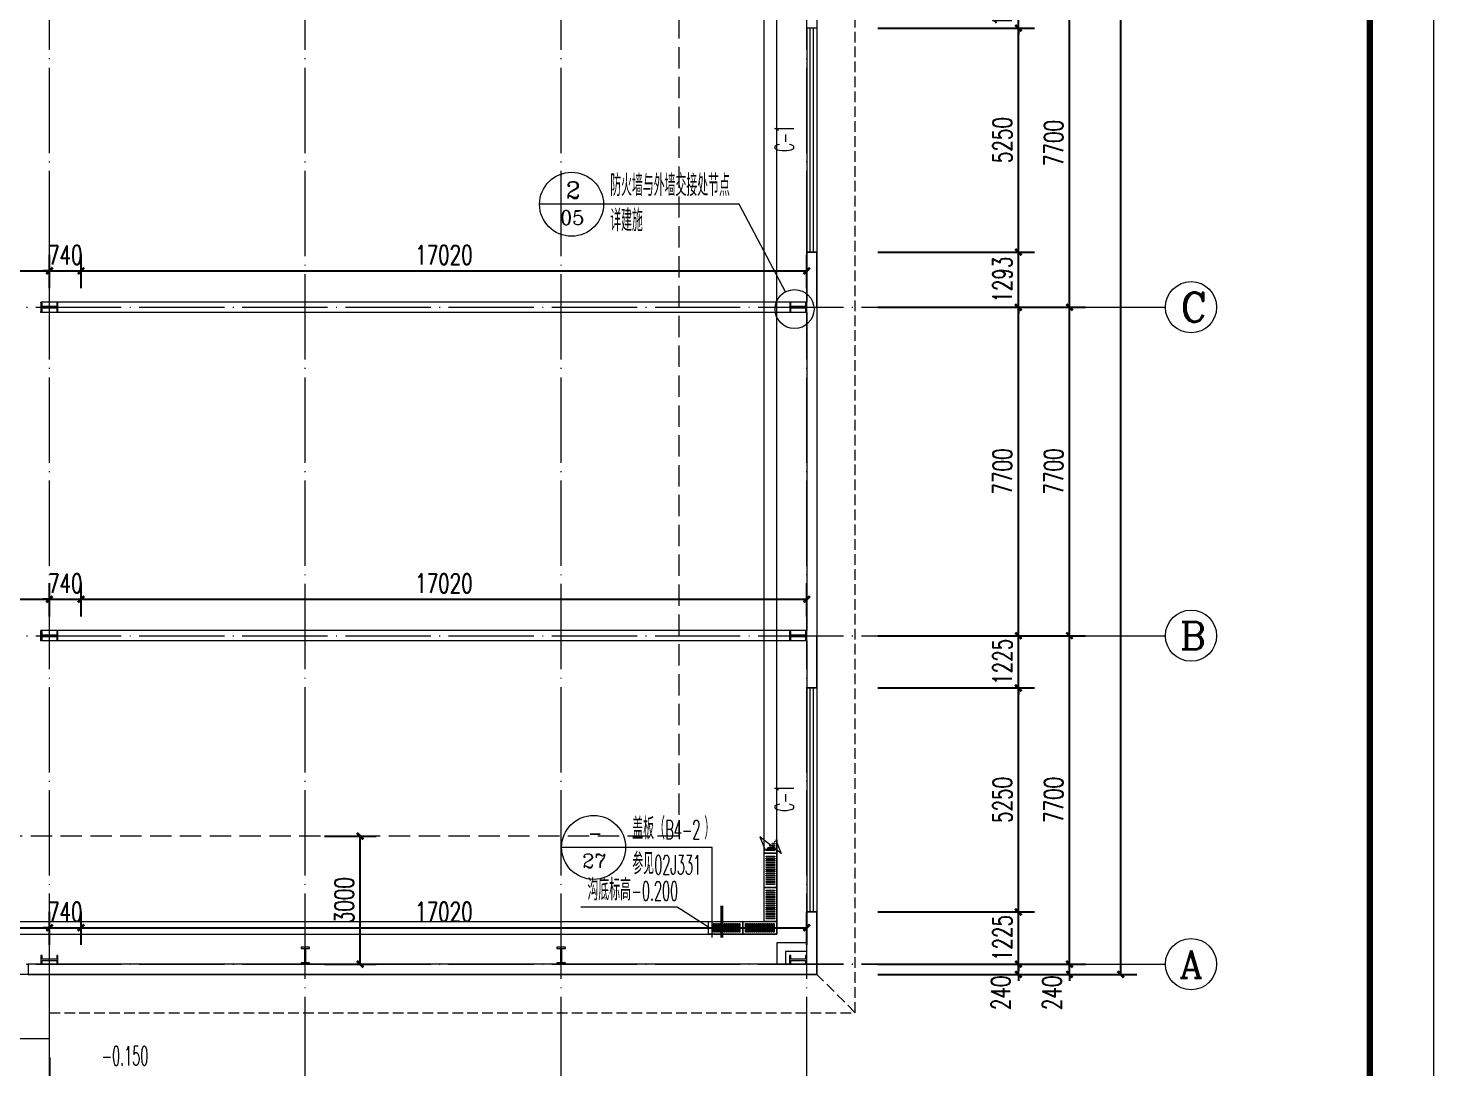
# Model space of a CAD drawing. Header units: inches. Extents: x -3733042 to -3450527, y 579159 to 997713.
# Drawn here: x -3531947 to -3498977, y 787208 to 811583 of the extents above; entities that cross this region are included whole.
import ezdxf

# ---------------------------------------------------------------- set-up
doc = ezdxf.new("R2010")
doc.units = ezdxf.units.IN
doc.header["$LTSCALE"] = 1000
doc.header["$MEASUREMENT"] = 0
doc.linetypes.add('DASH', pattern=[0.35, 0.25, -0.1])
doc.linetypes.add('DOTE', pattern=[2.42, 2, -0.2, 0.02, -0.2])
doc.layers.get('0').update_dxf_attribs({"lineweight": 18})
for name, color, linetype, lineweight in [('AXIS', 30, 'Continuous', 18), ('AXIS_TEXT', 7, 'Continuous', 18), ('COLUMN', 34, 'Continuous', 18), ('DIM_IDEN', 3, 'Continuous', 18), ('DIM_LEAD', 3, 'Continuous', 18), ('DOTE', 14, 'DOTE', 18), ('GROUND', 5, 'DASH', 18), ('PUB_DIM', 3, 'Continuous', 18), ('PUB_TEXT', 7, 'Continuous', 18), ('PUB_TITLE', 153, 'Continuous', 18), ('SURFACE', 255, 'Continuous', 18), ('WALL', 6, 'Continuous', 18), ('WINDOW', 4, 'Continuous', 18), ('WINDOW_TEXT', 7, 'Continuous', 18), ('地漏雨水管', 41, 'Continuous', 18), ('填充', 8, 'Continuous', 18)]:
    doc.layers.add(name, color=color, linetype=linetype, lineweight=lineweight)
doc.styles.add('_TCH_AXIS', font='complex.shx', dxfattribs={"bigfont": 'gbcbig.shx'})
doc.styles.add('_TCH_DIM', font='simplex.shx', dxfattribs={"width": 0.7, "bigfont": 'gbcbig.shx'})
doc.styles.add('_TCH_DIM_T3', font='simplex.shx', dxfattribs={"width": 0.705882, "bigfont": 'gbcbig.shx'})
doc.styles.add('_TCH_LABEL', font='complex.shx', dxfattribs={"bigfont": 'gbcbig.shx'})
doc.styles.add('_TCH_WINDOW', font='simplex.shx', dxfattribs={"width": 0.7, "bigfont": 'gbcbig.shx'})
doc.styles.add('COMPLEX', font='complex.shx')
doc.dimstyles.new('_TCH_ARCH&&150', dxfattribs={"dimtxt": 446.25, "dimasz": 150, "dimexe": 375, "dimexo": 450, "dimgap": 150, "dimtad": 1, "dimdec": 0, "dimzin": 0, "dimdsep": 46, "dimtxsty": '_TCH_DIM_T3', "dimblk": 'ARCHTICK', "dimcen": 0.09, "dimdle": 300, "dimclrt": 7, "dimazin": 2, "dimtfac": 1, "dimtdec": 0, "dimtix": 1, "dimtmove": 2, "dimatfit": 3, "dimfxl": 1, "dimtolj": 1, "dimarcsym": 0})

# ---------------------------------------------------------------- blocks, each defined once
blk = doc.blocks.new('_ArchTick_2')
at = {"color": 0, "linetype": 'ByBlock'}
blk.add_lwpolyline([(-0.5, -0.5, 0.4, 0.4, 0), (0.5, 0.5, 0.4, 0.4, 0)], format="xyseb", dxfattribs=at)
blk = doc.blocks.new('*X145')
at = {"layer": 'PUB_DIM', "color": 0, "lineweight": -2}
for p, q in [((-3537447, 787449), (-3537447, 785851)), ((-3531447, 787449), (-3531447, 785851)), ((-3537447, 786226), (-3531447, 786226))]:
    blk.add_line(p, q, dxfattribs=at)
at = {"layer": 'PUB_DIM', "color": 0, "lineweight": -2, "xscale": 150, "yscale": 150, "zscale": 150, "rotation": 180}
blk.add_blockref('_ArchTick_2', (-3537447, 786226), dxfattribs=at)
at = {"layer": 'PUB_DIM', "color": 0, "lineweight": -2, "xscale": 150, "yscale": 150, "zscale": 150}
blk.add_blockref('_ArchTick_2', (-3531447, 786226), dxfattribs=at)
at = {"layer": 'PUB_DIM', "color": 7, "insert": (-3534447, 786599), "char_height": 446.2, "width": 1665, "attachment_point": 5, "style": '_TCH_DIM_T3'}
blk.add_mtext('6000', dxfattribs=at)
blk = doc.blocks.new('_ARCHTICK')
at = {"color": 0, "linetype": 'ByBlock', "const_width": 0.4}
blk.add_lwpolyline([(-0.5, -0.5), (0.5, 0.5)], dxfattribs=at)
blk = doc.blocks.new('*X146')
at = {"layer": 'PUB_DIM', "color": 0, "lineweight": -2}
for p, q in [((-3531447, 787449), (-3531447, 785851)), ((-3531446, 787449), (-3531446, 785851)), ((-3531447, 786226), (-3531597, 786226)), ((-3531447, 786226), (-3531446, 786226)), ((-3531446, 786226), (-3531296, 786226))]:
    blk.add_line(p, q, dxfattribs=at)
at = {"layer": 'PUB_DIM', "color": 0, "lineweight": -2, "xscale": 150, "yscale": 150, "zscale": 150}
blk.add_blockref('_ArchTick_2', (-3531447, 786226), dxfattribs=at)
at = {"layer": 'PUB_DIM', "color": 0, "lineweight": -2, "xscale": 150, "yscale": 150, "zscale": 150, "rotation": 180}
blk.add_blockref('_ArchTick_2', (-3531446, 786226), dxfattribs=at)
at = {"layer": 'PUB_DIM', "color": 7, "insert": (-3531447, 786599), "char_height": 446, "width": 180, "attachment_point": 5, "style": '_TCH_DIM_T3'}
blk.add_mtext('1', dxfattribs=at)
blk = doc.blocks.new('*X157')
at = {"layer": 'PUB_DIM', "color": 0, "lineweight": -2}
for p, q in [((-3524996, 792639), (-3523784, 792639)), ((-3524159, 789639), (-3524159, 792639)), ((-3524996, 789639), (-3523784, 789639))]:
    blk.add_line(p, q, dxfattribs=at)
at = {"layer": 'PUB_DIM', "color": 0, "lineweight": -2, "xscale": 150, "yscale": 150, "zscale": 150}
for p, rotation in [((-3524159, 792639), 90), ((-3524159, 789639), 270)]:
    blk.add_blockref('_ArchTick_2', p, dxfattribs=dict(at, rotation=rotation))
at = {"layer": 'PUB_DIM', "color": 7, "insert": (-3524532, 791139), "char_height": 446.2, "width": 1620, "attachment_point": 5, "rotation": 90, "style": '_TCH_DIM_T3'}
blk.add_mtext('3000', dxfattribs=at)
blk = doc.blocks.new('*X224')
at = {"layer": 'PUB_DIM', "color": 0, "lineweight": -2}
for p, q in [((-3537446, 790089), (-3537446, 790868)), ((-3531446, 790089), (-3531446, 790868)), ((-3537446, 790493), (-3531446, 790493))]:
    blk.add_line(p, q, dxfattribs=at)
at = {"layer": 'PUB_DIM', "color": 0, "lineweight": -2, "xscale": 150, "yscale": 150, "zscale": 150, "rotation": 180}
blk.add_blockref('_ArchTick_2', (-3537446, 790493), dxfattribs=at)
at = {"layer": 'PUB_DIM', "color": 0, "lineweight": -2, "xscale": 150, "yscale": 150, "zscale": 150}
blk.add_blockref('_ArchTick_2', (-3531446, 790493), dxfattribs=at)
at = {"layer": 'PUB_DIM', "color": 7, "insert": (-3534486, 790906), "char_height": 446.2, "width": 1665, "attachment_point": 5, "style": '_TCH_DIM_T3'}
blk.add_mtext('6000', dxfattribs=at)
blk = doc.blocks.new('*X225')
at = {"layer": 'PUB_DIM', "color": 0, "lineweight": -2}
for p, q in [((-3531446, 790089), (-3531446, 790868)), ((-3530706, 790089), (-3530706, 790868)), ((-3531446, 790493), (-3531596, 790493)), ((-3531446, 790493), (-3530706, 790493)), ((-3530706, 790493), (-3530556, 790493))]:
    blk.add_line(p, q, dxfattribs=at)
at = {"layer": 'PUB_DIM', "color": 0, "lineweight": -2, "xscale": 150, "yscale": 150, "zscale": 150}
blk.add_blockref('_ArchTick_2', (-3531446, 790493), dxfattribs=at)
at = {"layer": 'PUB_DIM', "color": 0, "lineweight": -2, "xscale": 150, "yscale": 150, "zscale": 150, "rotation": 180}
blk.add_blockref('_ArchTick_2', (-3530706, 790493), dxfattribs=at)
at = {"layer": 'PUB_DIM', "color": 7, "insert": (-3531076, 790867), "char_height": 446.2, "width": 1215, "attachment_point": 5, "style": '_TCH_DIM_T3'}
blk.add_mtext('740', dxfattribs=at)
blk = doc.blocks.new('*X226')
at = {"layer": 'PUB_DIM', "color": 0, "lineweight": -2}
for p, q in [((-3530706, 790089), (-3530706, 790868)), ((-3513686, 790089), (-3513686, 790868)), ((-3530706, 790493), (-3513686, 790493))]:
    blk.add_line(p, q, dxfattribs=at)
at = {"layer": 'PUB_DIM', "color": 0, "lineweight": -2, "xscale": 150, "yscale": 150, "zscale": 150, "rotation": 180}
blk.add_blockref('_ArchTick_2', (-3530706, 790493), dxfattribs=at)
at = {"layer": 'PUB_DIM', "color": 0, "lineweight": -2, "xscale": 150, "yscale": 150, "zscale": 150}
blk.add_blockref('_ArchTick_2', (-3513686, 790493), dxfattribs=at)
at = {"layer": 'PUB_DIM', "color": 7, "insert": (-3522196, 790867), "char_height": 446.2, "width": 1980, "attachment_point": 5, "style": '_TCH_DIM_T3'}
blk.add_mtext('17020', dxfattribs=at)
blk = doc.blocks.new('*X229')
at = {"layer": 'PUB_DIM', "color": 0, "lineweight": -2}
for p, q in [((-3537446, 797789), (-3537446, 798568)), ((-3531446, 797789), (-3531446, 798568)), ((-3537446, 798193), (-3531446, 798193))]:
    blk.add_line(p, q, dxfattribs=at)
at = {"layer": 'PUB_DIM', "color": 0, "lineweight": -2, "xscale": 150, "yscale": 150, "zscale": 150, "rotation": 180}
blk.add_blockref('_ArchTick_2', (-3537446, 798193), dxfattribs=at)
at = {"layer": 'PUB_DIM', "color": 0, "lineweight": -2, "xscale": 150, "yscale": 150, "zscale": 150}
blk.add_blockref('_ArchTick_2', (-3531446, 798193), dxfattribs=at)
at = {"layer": 'PUB_DIM', "color": 7, "insert": (-3534446, 798567), "char_height": 446.2, "width": 1665, "attachment_point": 5, "style": '_TCH_DIM_T3'}
blk.add_mtext('6000', dxfattribs=at)
blk = doc.blocks.new('*X230')
at = {"layer": 'PUB_DIM', "color": 0, "lineweight": -2}
for p, q in [((-3531446, 797789), (-3531446, 798568)), ((-3530706, 797789), (-3530706, 798568)), ((-3531446, 798193), (-3531596, 798193)), ((-3531446, 798193), (-3530706, 798193)), ((-3530706, 798193), (-3530556, 798193))]:
    blk.add_line(p, q, dxfattribs=at)
at = {"layer": 'PUB_DIM', "color": 0, "lineweight": -2, "xscale": 150, "yscale": 150, "zscale": 150}
blk.add_blockref('_ArchTick_2', (-3531446, 798193), dxfattribs=at)
at = {"layer": 'PUB_DIM', "color": 0, "lineweight": -2, "xscale": 150, "yscale": 150, "zscale": 150, "rotation": 180}
blk.add_blockref('_ArchTick_2', (-3530706, 798193), dxfattribs=at)
at = {"layer": 'PUB_DIM', "color": 7, "insert": (-3531076, 798567), "char_height": 446.2, "width": 1215, "attachment_point": 5, "style": '_TCH_DIM_T3'}
blk.add_mtext('740', dxfattribs=at)
blk = doc.blocks.new('*X231')
at = {"layer": 'PUB_DIM', "color": 0, "lineweight": -2}
for p, q in [((-3530706, 797789), (-3530706, 798568)), ((-3513686, 797789), (-3513686, 798568)), ((-3530706, 798193), (-3513686, 798193))]:
    blk.add_line(p, q, dxfattribs=at)
at = {"layer": 'PUB_DIM', "color": 0, "lineweight": -2, "xscale": 150, "yscale": 150, "zscale": 150, "rotation": 180}
blk.add_blockref('_ArchTick_2', (-3530706, 798193), dxfattribs=at)
at = {"layer": 'PUB_DIM', "color": 0, "lineweight": -2, "xscale": 150, "yscale": 150, "zscale": 150}
blk.add_blockref('_ArchTick_2', (-3513686, 798193), dxfattribs=at)
at = {"layer": 'PUB_DIM', "color": 7, "insert": (-3522196, 798567), "char_height": 446.2, "width": 1980, "attachment_point": 5, "style": '_TCH_DIM_T3'}
blk.add_mtext('17020', dxfattribs=at)
blk = doc.blocks.new('*X234')
at = {"layer": 'PUB_DIM', "color": 0, "lineweight": -2}
for p, q in [((-3537446, 805489), (-3537446, 806268)), ((-3531446, 805489), (-3531446, 806268)), ((-3537446, 805893), (-3531446, 805893))]:
    blk.add_line(p, q, dxfattribs=at)
at = {"layer": 'PUB_DIM', "color": 0, "lineweight": -2, "xscale": 150, "yscale": 150, "zscale": 150, "rotation": 180}
blk.add_blockref('_ArchTick_2', (-3537446, 805893), dxfattribs=at)
at = {"layer": 'PUB_DIM', "color": 0, "lineweight": -2, "xscale": 150, "yscale": 150, "zscale": 150}
blk.add_blockref('_ArchTick_2', (-3531446, 805893), dxfattribs=at)
at = {"layer": 'PUB_DIM', "color": 7, "insert": (-3534446, 806267), "char_height": 446.2, "width": 1665, "attachment_point": 5, "style": '_TCH_DIM_T3'}
blk.add_mtext('6000', dxfattribs=at)
blk = doc.blocks.new('*X235')
at = {"layer": 'PUB_DIM', "color": 0, "lineweight": -2}
for p, q in [((-3531446, 805489), (-3531446, 806268)), ((-3530706, 805489), (-3530706, 806268)), ((-3531446, 805893), (-3531596, 805893)), ((-3531446, 805893), (-3530706, 805893)), ((-3530706, 805893), (-3530556, 805893))]:
    blk.add_line(p, q, dxfattribs=at)
at = {"layer": 'PUB_DIM', "color": 0, "lineweight": -2, "xscale": 150, "yscale": 150, "zscale": 150}
blk.add_blockref('_ArchTick_2', (-3531446, 805893), dxfattribs=at)
at = {"layer": 'PUB_DIM', "color": 0, "lineweight": -2, "xscale": 150, "yscale": 150, "zscale": 150, "rotation": 180}
blk.add_blockref('_ArchTick_2', (-3530706, 805893), dxfattribs=at)
at = {"layer": 'PUB_DIM', "color": 7, "insert": (-3531076, 806267), "char_height": 446.2, "width": 1215, "attachment_point": 5, "style": '_TCH_DIM_T3'}
blk.add_mtext('740', dxfattribs=at)
blk = doc.blocks.new('*X236')
at = {"layer": 'PUB_DIM', "color": 0, "lineweight": -2}
for p, q in [((-3530706, 805489), (-3530706, 806268)), ((-3513686, 805489), (-3513686, 806268)), ((-3530706, 805893), (-3513686, 805893))]:
    blk.add_line(p, q, dxfattribs=at)
at = {"layer": 'PUB_DIM', "color": 0, "lineweight": -2, "xscale": 150, "yscale": 150, "zscale": 150, "rotation": 180}
blk.add_blockref('_ArchTick_2', (-3530706, 805893), dxfattribs=at)
at = {"layer": 'PUB_DIM', "color": 0, "lineweight": -2, "xscale": 150, "yscale": 150, "zscale": 150}
blk.add_blockref('_ArchTick_2', (-3513686, 805893), dxfattribs=at)
at = {"layer": 'PUB_DIM', "color": 7, "insert": (-3522196, 806267), "char_height": 446.2, "width": 1980, "attachment_point": 5, "style": '_TCH_DIM_T3'}
blk.add_mtext('17020', dxfattribs=at)
blk = doc.blocks.new('*X589')
at = {"layer": 'AXIS', "color": 0, "lineweight": -2}
for p, q in [((-3512022, 789639), (-3508347, 789639)), ((-3508722, 789639), (-3508722, 789789)), ((-3508722, 789399), (-3508722, 789639)), ((-3512022, 789399), (-3508347, 789399)), ((-3508722, 789399), (-3508722, 789249))]:
    blk.add_line(p, q, dxfattribs=at)
at = {"layer": 'AXIS', "color": 0, "lineweight": -2, "xscale": 150, "yscale": 150, "zscale": 150}
for p, rotation in [((-3508722, 789639), 270), ((-3508722, 789399), 90)]:
    blk.add_blockref('_ArchTick_2', p, dxfattribs=dict(at, rotation=rotation))
at = {"layer": 'AXIS', "color": 7, "insert": (-3509135, 788966), "char_height": 446.2, "width": 1215, "attachment_point": 5, "rotation": 90, "style": '_TCH_DIM_T3'}
blk.add_mtext('240', dxfattribs=at)
blk = doc.blocks.new('*X590')
at = {"layer": 'AXIS', "color": 0, "lineweight": -2}
for p, q in [((-3508722, 790864), (-3508722, 791014)), ((-3512022, 790864), (-3508347, 790864)), ((-3508722, 789639), (-3508722, 790864)), ((-3512022, 789639), (-3508347, 789639)), ((-3508722, 789639), (-3508722, 789489))]:
    blk.add_line(p, q, dxfattribs=at)
at = {"layer": 'AXIS', "color": 0, "lineweight": -2, "xscale": 150, "yscale": 150, "zscale": 150}
for p, rotation in [((-3508722, 790864), 270), ((-3508722, 789639), 90)]:
    blk.add_blockref('_ArchTick_2', p, dxfattribs=dict(at, rotation=rotation))
at = {"layer": 'AXIS', "color": 7, "insert": (-3509095, 790252), "char_height": 446.2, "width": 1485, "attachment_point": 5, "rotation": 90, "style": '_TCH_DIM_T3'}
blk.add_mtext('1225', dxfattribs=at)
blk = doc.blocks.new('*X591')
at = {"layer": 'AXIS', "color": 0, "lineweight": -2}
for p, q in [((-3512022, 796114), (-3508347, 796114)), ((-3508722, 790864), (-3508722, 796114)), ((-3512022, 790864), (-3508347, 790864))]:
    blk.add_line(p, q, dxfattribs=at)
at = {"layer": 'AXIS', "color": 0, "lineweight": -2, "xscale": 150, "yscale": 150, "zscale": 150}
for p, rotation in [((-3508722, 796114), 90), ((-3508722, 790864), 270)]:
    blk.add_blockref('_ArchTick_2', p, dxfattribs=dict(at, rotation=rotation))
at = {"layer": 'AXIS', "color": 7, "insert": (-3509095, 793489), "char_height": 446.2, "width": 1575, "attachment_point": 5, "rotation": 90, "style": '_TCH_DIM_T3'}
blk.add_mtext('5250', dxfattribs=at)
blk = doc.blocks.new('*X592')
at = {"layer": 'AXIS', "color": 0, "lineweight": -2}
for p, q in [((-3512022, 797339), (-3508347, 797339)), ((-3508722, 797339), (-3508722, 797489)), ((-3508722, 796114), (-3508722, 797339)), ((-3512022, 796114), (-3508347, 796114)), ((-3508722, 796114), (-3508722, 795964))]:
    blk.add_line(p, q, dxfattribs=at)
at = {"layer": 'AXIS', "color": 0, "lineweight": -2, "xscale": 150, "yscale": 150, "zscale": 150}
for p, rotation in [((-3508722, 797339), 270), ((-3508722, 796114), 90)]:
    blk.add_blockref('_ArchTick_2', p, dxfattribs=dict(at, rotation=rotation))
at = {"layer": 'AXIS', "color": 7, "insert": (-3509095, 796727), "char_height": 446.2, "width": 1485, "attachment_point": 5, "rotation": 90, "style": '_TCH_DIM_T3'}
blk.add_mtext('1225', dxfattribs=at)
blk = doc.blocks.new('*X593')
at = {"layer": 'AXIS', "color": 0, "lineweight": -2}
for p, q in [((-3512022, 805039), (-3508347, 805039)), ((-3508722, 797339), (-3508722, 805039)), ((-3512022, 797339), (-3508347, 797339))]:
    blk.add_line(p, q, dxfattribs=at)
at = {"layer": 'AXIS', "color": 0, "lineweight": -2, "xscale": 150, "yscale": 150, "zscale": 150}
for p, rotation in [((-3508722, 805039), 90), ((-3508722, 797339), 270)]:
    blk.add_blockref('_ArchTick_2', p, dxfattribs=dict(at, rotation=rotation))
at = {"layer": 'AXIS', "color": 7, "insert": (-3509095, 801189), "char_height": 446.2, "width": 1665, "attachment_point": 5, "rotation": 90, "style": '_TCH_DIM_T3'}
blk.add_mtext('7700', dxfattribs=at)
blk = doc.blocks.new('*X594')
at = {"layer": 'AXIS', "color": 0, "lineweight": -2}
for p, q in [((-3508722, 806333), (-3508722, 806483)), ((-3512022, 806333), (-3508347, 806333)), ((-3508722, 805039), (-3508722, 806333)), ((-3512022, 805039), (-3508347, 805039)), ((-3508722, 805039), (-3508722, 804889))]:
    blk.add_line(p, q, dxfattribs=at)
at = {"layer": 'AXIS', "color": 0, "lineweight": -2, "xscale": 150, "yscale": 150, "zscale": 150}
for p, rotation in [((-3508722, 806333), 270), ((-3508722, 805039), 90)]:
    blk.add_blockref('_ArchTick_2', p, dxfattribs=dict(at, rotation=rotation))
at = {"layer": 'AXIS', "color": 7, "insert": (-3509095, 805686), "char_height": 446.2, "width": 1485, "attachment_point": 5, "rotation": 90, "style": '_TCH_DIM_T3'}
blk.add_mtext('1293', dxfattribs=at)
blk = doc.blocks.new('*X595')
at = {"layer": 'AXIS', "color": 0, "lineweight": -2}
for p, q in [((-3512022, 811583), (-3508347, 811583)), ((-3508722, 806333), (-3508722, 811583)), ((-3512022, 806333), (-3508347, 806333))]:
    blk.add_line(p, q, dxfattribs=at)
at = {"layer": 'AXIS', "color": 0, "lineweight": -2, "xscale": 150, "yscale": 150, "zscale": 150}
for p, rotation in [((-3508722, 811583), 90), ((-3508722, 806333), 270)]:
    blk.add_blockref('_ArchTick_2', p, dxfattribs=dict(at, rotation=rotation))
at = {"layer": 'AXIS', "color": 7, "insert": (-3509095, 808958), "char_height": 446.2, "width": 1575, "attachment_point": 5, "rotation": 90, "style": '_TCH_DIM_T3'}
blk.add_mtext('5250', dxfattribs=at)
blk = doc.blocks.new('*X596')
at = {"layer": 'AXIS', "color": 0, "lineweight": -2}
for p, q in [((-3512022, 812739), (-3508347, 812739)), ((-3508722, 812739), (-3508722, 812889)), ((-3508722, 811583), (-3508722, 812739)), ((-3512022, 811583), (-3508347, 811583)), ((-3508722, 811583), (-3508722, 811433))]:
    blk.add_line(p, q, dxfattribs=at)
at = {"layer": 'AXIS', "color": 0, "lineweight": -2, "xscale": 150, "yscale": 150, "zscale": 150}
for p, rotation in [((-3508722, 812739), 270), ((-3508722, 811583), 90)]:
    blk.add_blockref('_ArchTick_2', p, dxfattribs=dict(at, rotation=rotation))
at = {"layer": 'AXIS', "color": 7, "insert": (-3509095, 812161), "char_height": 446.2, "width": 1350, "attachment_point": 5, "rotation": 90, "style": '_TCH_DIM_T3'}
blk.add_mtext('1157', dxfattribs=at)
blk = doc.blocks.new('*X859')
at = {"layer": 'AXIS', "color": 0, "lineweight": -2}
for p, q in [((-3510822, 789639), (-3507147, 789639)), ((-3507522, 789639), (-3507522, 789789)), ((-3507522, 789399), (-3507522, 789639)), ((-3510822, 789399), (-3507147, 789399)), ((-3507522, 789399), (-3507522, 789249))]:
    blk.add_line(p, q, dxfattribs=at)
at = {"layer": 'AXIS', "color": 0, "lineweight": -2, "xscale": 150, "yscale": 150, "zscale": 150}
for p, rotation in [((-3507522, 789639), 270), ((-3507522, 789399), 90)]:
    blk.add_blockref('_ArchTick_2', p, dxfattribs=dict(at, rotation=rotation))
at = {"layer": 'AXIS', "color": 7, "insert": (-3507935, 788966), "char_height": 446.2, "width": 1215, "attachment_point": 5, "rotation": 90, "style": '_TCH_DIM_T3'}
blk.add_mtext('240', dxfattribs=at)
blk = doc.blocks.new('*X860')
at = {"layer": 'AXIS', "color": 0, "lineweight": -2}
for p, q in [((-3510822, 797339), (-3507147, 797339)), ((-3507522, 789639), (-3507522, 797339)), ((-3510822, 789639), (-3507147, 789639))]:
    blk.add_line(p, q, dxfattribs=at)
at = {"layer": 'AXIS', "color": 0, "lineweight": -2, "xscale": 150, "yscale": 150, "zscale": 150}
for p, rotation in [((-3507522, 797339), 90), ((-3507522, 789639), 270)]:
    blk.add_blockref('_ArchTick_2', p, dxfattribs=dict(at, rotation=rotation))
at = {"layer": 'AXIS', "color": 7, "insert": (-3507895, 793489), "char_height": 446.2, "width": 1665, "attachment_point": 5, "rotation": 90, "style": '_TCH_DIM_T3'}
blk.add_mtext('7700', dxfattribs=at)
blk = doc.blocks.new('*X861')
at = {"layer": 'AXIS', "color": 0, "lineweight": -2}
for p, q in [((-3510822, 805039), (-3507147, 805039)), ((-3507522, 797339), (-3507522, 805039)), ((-3510822, 797339), (-3507147, 797339))]:
    blk.add_line(p, q, dxfattribs=at)
at = {"layer": 'AXIS', "color": 0, "lineweight": -2, "xscale": 150, "yscale": 150, "zscale": 150}
for p, rotation in [((-3507522, 805039), 90), ((-3507522, 797339), 270)]:
    blk.add_blockref('_ArchTick_2', p, dxfattribs=dict(at, rotation=rotation))
at = {"layer": 'AXIS', "color": 7, "insert": (-3507895, 801189), "char_height": 446.2, "width": 1665, "attachment_point": 5, "rotation": 90, "style": '_TCH_DIM_T3'}
blk.add_mtext('7700', dxfattribs=at)
blk = doc.blocks.new('*X862')
at = {"layer": 'AXIS', "color": 0, "lineweight": -2}
for p, q in [((-3510822, 812739), (-3507147, 812739)), ((-3507522, 805039), (-3507522, 812739)), ((-3510822, 805039), (-3507147, 805039))]:
    blk.add_line(p, q, dxfattribs=at)
at = {"layer": 'AXIS', "color": 0, "lineweight": -2, "xscale": 150, "yscale": 150, "zscale": 150}
for p, rotation in [((-3507522, 812739), 90), ((-3507522, 805039), 270)]:
    blk.add_blockref('_ArchTick_2', p, dxfattribs=dict(at, rotation=rotation))
at = {"layer": 'AXIS', "color": 7, "insert": (-3507895, 808889), "char_height": 446.2, "width": 1665, "attachment_point": 5, "rotation": 90, "style": '_TCH_DIM_T3'}
blk.add_mtext('7700', dxfattribs=at)
blk = doc.blocks.new('*X870')
at = {"layer": 'AXIS', "color": 0, "lineweight": -2}
for p, q in [((-3510822, 859179), (-3505947, 859179)), ((-3506322, 789399), (-3506322, 859179)), ((-3510822, 789399), (-3505947, 789399))]:
    blk.add_line(p, q, dxfattribs=at)
at = {"layer": 'AXIS', "color": 0, "lineweight": -2, "xscale": 150, "yscale": 150, "zscale": 150}
for p, rotation in [((-3506322, 859179), 90), ((-3506322, 789399), 270)]:
    blk.add_blockref('_ArchTick_2', p, dxfattribs=dict(at, rotation=rotation))
at = {"layer": 'AXIS', "color": 7, "insert": (-3506695, 824289), "char_height": 446.2, "width": 2115, "attachment_point": 5, "rotation": 90, "style": '_TCH_DIM_T3'}
blk.add_mtext('69780', dxfattribs=at)
blk = doc.blocks.new('_AXISO')
blk.add_circle((0, 0), 0.5)
at = {"layer": 'AXIS_TEXT', "style": 'COMPLEX', "width": 1.04167}
blk.add_attdef('A', (-0.25, -0.28), '', height=0.56, dxfattribs=at)
blk = doc.blocks.new('$WINLIB2D$00000001')
at = {"color": 0}
for points in [[(-0.5, 0.5), (-0.5, -0.5)], [(-0.5, 0.5), (0.5, 0.5)], [(0.5, -0.5), (0.5, 0.5)], [(0.5, 0.1667), (-0.5, 0.1667)], [(0.5, -0.1667), (-0.5, -0.1667)], [(-0.5, -0.5), (0.5, -0.5)]]:
    blk.add_lwpolyline(points, dxfattribs=at)

msp = doc.modelspace()

# ---------------------------------------------------------------- linework, layer by layer
for points in [[(-3549446.4, 859179.3), (-3513446.4, 859179.3), (-3513446.4, 789399.3), (-3549446.4, 789399.3)], [(-3537447, 787899.3), (-3531446.4, 787899.3), (-3531446.4, 789399.3), (-3537447, 789399.3)]]:
    msp.add_lwpolyline(points, close=True)
at = {"layer": 'AXIS'}
for p, q in [((-3511272.1, 805039.3), (-3505272.1, 805039.3)), ((-3511272.1, 797339.3), (-3505272.1, 797339.3)), ((-3511272.1, 789639.3), (-3505272.1, 789639.3))]:
    msp.add_line(p, q, dxfattribs=at)
at = {"layer": 'COLUMN'}
for p, q in [((-3531617, 805139.3), (-3531647, 805139.3)), ((-3531647, 805139.3), (-3531647, 804939.3)), ((-3531617, 805054.3), (-3531617, 805139.3)), ((-3531247, 805139.3), (-3531277, 805139.3)), ((-3531277, 805139.3), (-3531277, 805054.3)), ((-3531247, 804939.3), (-3531247, 805139.3)), ((-3514055.7, 805139.3), (-3514085.7, 805139.3)), ((-3514085.7, 805139.3), (-3514085.7, 804939.3)), ((-3514055.7, 805054.3), (-3514055.7, 805139.3)), ((-3513685.7, 805139.3), (-3513715.7, 805139.3)), ((-3513715.7, 805139.3), (-3513715.7, 805054.3)), ((-3513685.7, 804939.3), (-3513685.7, 805139.3)), ((-3531647, 804939.3), (-3531617, 804939.3)), ((-3531277, 805054.3), (-3531617, 805054.3)), ((-3531617, 804939.3), (-3531617, 805024.3)), ((-3531617, 805024.3), (-3531277, 805024.3)), ((-3531277, 805024.3), (-3531277, 804939.3)), ((-3531277, 804939.3), (-3531247, 804939.3)), ((-3514085.7, 804939.3), (-3514055.7, 804939.3)), ((-3513715.7, 805054.3), (-3514055.7, 805054.3)), ((-3514055.7, 804939.3), (-3514055.7, 805024.3)), ((-3514055.7, 805024.3), (-3513715.7, 805024.3)), ((-3513715.7, 805024.3), (-3513715.7, 804939.3)), ((-3513715.7, 804939.3), (-3513685.7, 804939.3)), ((-3531617, 797439.3), (-3531647, 797439.3)), ((-3531647, 797439.3), (-3531647, 797239.3)), ((-3531647, 797239.3), (-3531617, 797239.3)), ((-3531617, 797354.3), (-3531617, 797439.3)), ((-3531277, 797354.3), (-3531617, 797354.3)), ((-3531617, 797239.3), (-3531617, 797324.3)), ((-3531617, 797324.3), (-3531277, 797324.3)), ((-3531247, 797439.3), (-3531277, 797439.3)), ((-3531277, 797439.3), (-3531277, 797354.3)), ((-3531277, 797324.3), (-3531277, 797239.3)), ((-3531277, 797239.3), (-3531247, 797239.3)), ((-3531247, 797239.3), (-3531247, 797439.3)), ((-3514056.4, 797439.3), (-3514086.4, 797439.3)), ((-3514086.4, 797439.3), (-3514086.4, 797239.3)), ((-3514086.4, 797239.3), (-3514056.4, 797239.3)), ((-3514056.4, 797354.3), (-3514056.4, 797439.3)), ((-3513716.4, 797354.3), (-3514056.4, 797354.3)), ((-3514056.4, 797239.3), (-3514056.4, 797324.3)), ((-3514056.4, 797324.3), (-3513716.4, 797324.3)), ((-3513686.4, 797439.3), (-3513716.4, 797439.3)), ((-3513716.4, 797439.3), (-3513716.4, 797354.3)), ((-3513716.4, 797324.3), (-3513716.4, 797239.3)), ((-3513716.4, 797239.3), (-3513686.4, 797239.3)), ((-3513686.4, 797239.3), (-3513686.4, 797439.3)), ((-3525346.4, 790039.3), (-3525546.4, 790039.3)), ((-3525546.4, 790039.3), (-3525546.4, 790009.3)), ((-3525546.4, 790009.3), (-3525461.4, 790009.3)), ((-3525461.4, 790009.3), (-3525461.4, 789669.3)), ((-3525431.4, 789669.3), (-3525431.4, 790009.3)), ((-3525431.4, 790009.3), (-3525346.4, 790009.3)), ((-3525346.4, 790009.3), (-3525346.4, 790039.3)), ((-3519347, 790039.3), (-3519547, 790039.3)), ((-3519547, 790039.3), (-3519547, 790009.3)), ((-3519547, 790009.3), (-3519462, 790009.3)), ((-3519462, 790009.3), (-3519462, 789669.3)), ((-3519432, 789669.3), (-3519432, 790009.3)), ((-3519432, 790009.3), (-3519347, 790009.3)), ((-3519347, 790009.3), (-3519347, 790039.3)), ((-3531616.4, 789839.3), (-3531646.4, 789839.3)), ((-3531646.4, 789839.3), (-3531646.4, 789639.3)), ((-3531646.4, 789639.3), (-3531616.4, 789639.3)), ((-3531616.4, 789754.3), (-3531616.4, 789839.3)), ((-3531276.4, 789754.3), (-3531616.4, 789754.3)), ((-3531616.4, 789639.3), (-3531616.4, 789724.3)), ((-3531616.4, 789724.3), (-3531276.4, 789724.3)), ((-3531246.4, 789839.3), (-3531276.4, 789839.3)), ((-3531276.4, 789839.3), (-3531276.4, 789754.3)), ((-3531276.4, 789724.3), (-3531276.4, 789639.3)), ((-3531276.4, 789639.3), (-3531246.4, 789639.3)), ((-3531246.4, 789639.3), (-3531246.4, 789839.3)), ((-3525461.4, 789669.3), (-3525546.4, 789669.3)), ((-3525546.4, 789669.3), (-3525546.4, 789639.3)), ((-3525546.4, 789639.3), (-3525346.4, 789639.3)), ((-3525346.4, 789669.3), (-3525431.4, 789669.3)), ((-3525346.4, 789639.3), (-3525346.4, 789669.3)), ((-3519462, 789669.3), (-3519547, 789669.3)), ((-3519547, 789669.3), (-3519547, 789639.3)), ((-3519547, 789639.3), (-3519347, 789639.3)), ((-3519347, 789669.3), (-3519432, 789669.3)), ((-3519347, 789639.3), (-3519347, 789669.3)), ((-3514056.4, 789839.3), (-3514086.4, 789839.3)), ((-3514086.4, 789839.3), (-3514086.4, 789639.3)), ((-3514086.4, 789639.3), (-3514056.4, 789639.3)), ((-3514056.4, 789754.3), (-3514056.4, 789839.3)), ((-3513716.4, 789754.3), (-3514056.4, 789754.3)), ((-3514056.4, 789639.3), (-3514056.4, 789724.3)), ((-3514056.4, 789724.3), (-3513716.4, 789724.3)), ((-3513686.4, 789839.3), (-3513716.4, 789839.3)), ((-3513716.4, 789839.3), (-3513716.4, 789754.3)), ((-3513716.4, 789724.3), (-3513716.4, 789639.3)), ((-3513716.4, 789639.3), (-3513686.4, 789639.3)), ((-3513686.4, 789639.3), (-3513686.4, 789839.3))]:
    msp.add_line(p, q, dxfattribs=at)
at = {"layer": 'DIM_IDEN'}
for p, q in [((-3518452.1, 807452.8), (-3519952.1, 807452.8)), ((-3515268.4, 807452.8), (-3518452.1, 807452.8)), ((-3514184.8, 805399.5), (-3515268.4, 807452.8)), ((-3517934.3, 792376.7), (-3519434.3, 792376.7)), ((-3515901.7, 792376.7), (-3517934.3, 792376.7)), ((-3515901.7, 790262.3), (-3515901.7, 792376.7))]:
    msp.add_line(p, q, dxfattribs=at)
msp.add_lwpolyline([(-3515676.7, 790262.3, 75, 75, 0), (-3515676.7, 791012.3, 75, 75, 0)], format="xyseb", dxfattribs=at)
for centre, radius in [((-3519202.1, 807452.8), 750), ((-3513971.6, 804995.6), 456.7), ((-3518684.3, 792376.7), 750)]:
    msp.add_circle(centre, radius, dxfattribs=at)
at = {"layer": 'DIM_LEAD'}
for p, q in [((-3516723.4, 790974.1), (-3518987, 790974.1)), ((-3515967.5, 790489.3), (-3516723.4, 790974.1))]:
    msp.add_line(p, q, dxfattribs=at)
at = {"layer": 'DOTE'}
for p, q in [((-3531446.4, 786875), (-3531446.4, 863576.4)), ((-3525446.4, 786875), (-3525446.4, 863576.4)), ((-3519447, 786875), (-3519447, 863576.4)), ((-3513687, 786875), (-3513687, 863576.4)), ((-3551124.3, 805039.3), (-3511272.1, 805039.3)), ((-3551124.3, 797339.3), (-3511272.1, 797339.3)), ((-3510401.2, 789639.3), (-3551803, 789639.3)), ((-3551124.3, 789639.3), (-3511272.1, 789639.3))]:
    msp.add_line(p, q, dxfattribs=at)
at = {"layer": 'GROUND'}
msp.add_line((-3512546.4, 788499.3), (-3513446.4, 789399.3), dxfattribs=at)
msp.add_lwpolyline([(-3531446.4, 788499.3), (-3512546.4, 788499.3), (-3512546.4, 860079.3), (-3531446.4, 860079.3)], dxfattribs=at)
at = {"layer": 'PUB_TITLE'}
msp.add_lwpolyline([(-3561976.8, 767462.6), (-3498976.8, 767462.6), (-3498976.8, 878912.6), (-3561976.8, 878912.6)], close=True, dxfattribs=at)
msp.add_lwpolyline([(-3560476.8, 768962.6, 150, 150, 0), (-3500476.8, 768962.6, 150, 150, 0), (-3500476.8, 875162.6, 150, 150, 0), (-3560476.8, 875162.6, 150, 150, 0)], format="xyseb", close=True, dxfattribs=at)
at = {"layer": 'SURFACE', "linetype": 'DASH', "ltscale": 2}
msp.add_lwpolyline([(-3546207, 855939.3), (-3516686.4, 855939.3), (-3516686.4, 792639.3), (-3546207, 792639.3)], close=True, dxfattribs=at)
at = {"layer": 'WALL'}
for p, q in [((-3513446.4, 806332.7), (-3513686.4, 806332.7)), ((-3513686.4, 806332.7), (-3513686.4, 805159.3)), ((-3513446.4, 805039.3), (-3513446.4, 806332.7)), ((-3513686.4, 805159.3), (-3531647, 805159.3)), ((-3531647, 805139.3), (-3531647, 805159.3)), ((-3531647, 804919.3), (-3531647, 804939.3)), ((-3513686.4, 804919.3), (-3531647, 804919.3)), ((-3513686.4, 804919.3), (-3513686.4, 797459.3)), ((-3513446.4, 805039.3), (-3513446.4, 797339.3)), ((-3513686.4, 797459.3), (-3531647.6, 797459.3)), ((-3531647.6, 797219.3), (-3531647.6, 797459.3)), ((-3513686.4, 797219.3), (-3531647.6, 797219.3)), ((-3513686.4, 797219.3), (-3513686.4, 796114.3)), ((-3513446.4, 796114.3), (-3513446.4, 797339.3)), ((-3513686.4, 796114.3), (-3513446.4, 796114.3)), ((-3513446.4, 790864.3), (-3513686.4, 790864.3)), ((-3513686.4, 790864.3), (-3513686.4, 790139.3)), ((-3513446.4, 790039.3), (-3513446.4, 790864.3)), ((-3513686.4, 790139.3), (-3514385.7, 790139.3)), ((-3514385.7, 790139.3), (-3514385.7, 789639.3)), ((-3513446.4, 789399.3), (-3513446.4, 790039.3)), ((-3514385.7, 789639.3), (-3531947, 789639.3)), ((-3531947, 789639.3), (-3531947, 789399.3)), ((-3513686.4, 789939.3), (-3514185.7, 789939.3)), ((-3514185.7, 789939.3), (-3514185.7, 789639.3)), ((-3514185.7, 789639.3), (-3513686.4, 789639.3)), ((-3513686.4, 789639.3), (-3513686.4, 789939.3)), ((-3531947, 789399.3), (-3514285.7, 789399.3)), ((-3514285.7, 789399.3), (-3513446.4, 789399.3))]:
    msp.add_line(p, q, dxfattribs=at)
at = {"layer": '地漏雨水管'}
for points in [[(-3548506.4, 790339.3), (-3514386.4, 790339.3), (-3514386.4, 858239.3), (-3548506.4, 858239.3)], [(-3548206.4, 790639.3), (-3514686.4, 790639.3), (-3514686.4, 857939.3), (-3548206.4, 857939.3)]]:
    msp.add_lwpolyline(points, close=True, dxfattribs=at)
at = {"layer": '填充'}
for points in [[(-3514386.4, 792563.9), (-3514410.7, 792542.2), (-3514285.9, 792231), (-3514789, 792626.2), (-3514662.1, 792317), (-3514686.4, 792295.2)], [(-3514386.4, 792563.9), (-3514386.4, 792239.3), (-3514686.4, 792239.3), (-3514686.4, 792295.2)], [(-3514598, 792374.3), (-3514436.4, 792374.3), (-3514436.4, 792354.2), (-3514620.5, 792354.2)], [(-3514562.9, 792424.3), (-3514436.4, 792424.3), (-3514436.4, 792404.2), (-3514564.7, 792404.2)], [(-3514486.4, 792474.3), (-3514436.4, 792474.3), (-3514436.4, 792454.2), (-3514508.8, 792454.2)], [(-3514436.4, 792519.1), (-3514436.4, 792504.2), (-3514453, 792504.2)]]:
    msp.add_lwpolyline(points, dxfattribs=at)
for points in [[(-3514436.4, 792324.3), (-3514436.4, 792304.2), (-3514636.4, 792304.2), (-3514636.4, 792324.3)], [(-3514686.4, 791939.3), (-3514686.4, 792239.3), (-3514386.4, 792239.3), (-3514386.4, 791439.3), (-3514686.4, 791439.3)], [(-3514436.4, 792174.3), (-3514436.4, 792154.2), (-3514636.4, 792154.2), (-3514636.4, 792174.3)], [(-3514436.4, 792124.3), (-3514436.4, 792104.2), (-3514636.4, 792104.2), (-3514636.4, 792124.3)], [(-3514436.4, 792074.3), (-3514436.4, 792054.2), (-3514636.4, 792054.2), (-3514636.4, 792074.3)], [(-3514436.4, 792024.3), (-3514436.4, 792004.2), (-3514636.4, 792004.2), (-3514636.4, 792024.3)], [(-3514436.4, 791974.3), (-3514436.4, 791954.2), (-3514636.4, 791954.2), (-3514636.4, 791974.3)], [(-3514436.4, 791924.3), (-3514436.4, 791904.2), (-3514636.4, 791904.2), (-3514636.4, 791924.3)], [(-3514436.4, 791874.3), (-3514436.4, 791854.2), (-3514636.4, 791854.2), (-3514636.4, 791874.3)], [(-3514436.4, 791824.3), (-3514436.4, 791804.2), (-3514636.4, 791804.2), (-3514636.4, 791824.3)], [(-3514436.4, 791774.3), (-3514436.4, 791754.2), (-3514636.4, 791754.2), (-3514636.4, 791774.3)], [(-3514436.4, 791724.3), (-3514436.4, 791704.2), (-3514636.4, 791704.2), (-3514636.4, 791724.3)], [(-3514436.4, 791674.3), (-3514436.4, 791654.2), (-3514636.4, 791654.2), (-3514636.4, 791674.3)], [(-3514436.4, 791624.3), (-3514436.4, 791604.2), (-3514636.4, 791604.2), (-3514636.4, 791624.3)], [(-3514686.4, 791139.3), (-3514686.4, 791439.3), (-3514386.4, 791439.3), (-3514386.4, 790639.3), (-3514686.4, 790639.3)], [(-3514436.4, 791574.3), (-3514436.4, 791554.2), (-3514636.4, 791554.2), (-3514636.4, 791574.3)], [(-3514436.4, 791524.3), (-3514436.4, 791504.2), (-3514636.4, 791504.2), (-3514636.4, 791524.3)], [(-3514436.4, 791374.3), (-3514436.4, 791354.2), (-3514636.4, 791354.2), (-3514636.4, 791374.3)], [(-3514436.4, 791324.3), (-3514436.4, 791304.2), (-3514636.4, 791304.2), (-3514636.4, 791324.3)], [(-3514436.4, 791274.3), (-3514436.4, 791254.2), (-3514636.4, 791254.2), (-3514636.4, 791274.3)], [(-3514436.4, 791224.3), (-3514436.4, 791204.2), (-3514636.4, 791204.2), (-3514636.4, 791224.3)], [(-3514436.4, 791174.3), (-3514436.4, 791154.2), (-3514636.4, 791154.2), (-3514636.4, 791174.3)], [(-3514436.4, 791124.3), (-3514436.4, 791104.2), (-3514636.4, 791104.2), (-3514636.4, 791124.3)], [(-3514436.4, 791074.3), (-3514436.4, 791054.2), (-3514636.4, 791054.2), (-3514636.4, 791074.3)], [(-3514436.4, 791024.3), (-3514436.4, 791004.2), (-3514636.4, 791004.2), (-3514636.4, 791024.3)], [(-3514436.4, 790974.3), (-3514436.4, 790954.2), (-3514636.4, 790954.2), (-3514636.4, 790974.3)], [(-3515486.4, 790639.3), (-3515186.4, 790639.3), (-3515186.4, 790339.3), (-3515986.4, 790339.3), (-3515986.4, 790639.3)], [(-3514686.4, 790639.3), (-3514386.4, 790639.3), (-3514386.4, 790339.3), (-3515186.4, 790339.3), (-3515186.4, 790639.3)], [(-3514436.4, 790924.3), (-3514436.4, 790904.2), (-3514636.4, 790904.2), (-3514636.4, 790924.3)], [(-3514436.4, 790874.3), (-3514436.4, 790854.2), (-3514636.4, 790854.2), (-3514636.4, 790874.3)], [(-3514436.4, 790824.3), (-3514436.4, 790804.2), (-3514636.4, 790804.2), (-3514636.4, 790824.3)], [(-3514436.4, 790774.3), (-3514436.4, 790754.2), (-3514636.4, 790754.2), (-3514636.4, 790774.3)], [(-3514436.4, 790724.3), (-3514436.4, 790704.2), (-3514636.4, 790704.2), (-3514636.4, 790724.3)], [(-3515851.4, 790389.3), (-3515871.5, 790389.3), (-3515871.5, 790589.3), (-3515851.4, 790589.3)], [(-3515801.4, 790389.3), (-3515821.5, 790389.3), (-3515821.5, 790589.3), (-3515801.4, 790589.3)], [(-3515751.4, 790389.3), (-3515771.5, 790389.3), (-3515771.5, 790589.3), (-3515751.4, 790589.3)], [(-3515701.4, 790389.3), (-3515721.5, 790389.3), (-3515721.5, 790589.3), (-3515701.4, 790589.3)], [(-3515651.4, 790389.3), (-3515671.5, 790389.3), (-3515671.5, 790589.3), (-3515651.4, 790589.3)], [(-3515601.4, 790389.3), (-3515621.5, 790389.3), (-3515621.5, 790589.3), (-3515601.4, 790589.3)], [(-3515551.4, 790389.3), (-3515571.5, 790389.3), (-3515571.5, 790589.3), (-3515551.4, 790589.3)], [(-3515501.4, 790389.3), (-3515521.5, 790389.3), (-3515521.5, 790589.3), (-3515501.4, 790589.3)], [(-3515451.4, 790389.3), (-3515471.5, 790389.3), (-3515471.5, 790589.3), (-3515451.4, 790589.3)], [(-3515401.4, 790389.3), (-3515421.5, 790389.3), (-3515421.5, 790589.3), (-3515401.4, 790589.3)], [(-3515351.4, 790389.3), (-3515371.5, 790389.3), (-3515371.5, 790589.3), (-3515351.4, 790589.3)], [(-3515301.4, 790389.3), (-3515321.5, 790389.3), (-3515321.5, 790589.3), (-3515301.4, 790589.3)], [(-3515251.4, 790389.3), (-3515271.5, 790389.3), (-3515271.5, 790589.3), (-3515251.4, 790589.3)], [(-3515101.4, 790389.3), (-3515121.5, 790389.3), (-3515121.5, 790589.3), (-3515101.4, 790589.3)], [(-3515051.4, 790389.3), (-3515071.5, 790389.3), (-3515071.5, 790589.3), (-3515051.4, 790589.3)], [(-3515001.4, 790389.3), (-3515021.5, 790389.3), (-3515021.5, 790589.3), (-3515001.4, 790589.3)], [(-3514951.4, 790389.3), (-3514971.5, 790389.3), (-3514971.5, 790589.3), (-3514951.4, 790589.3)], [(-3514901.4, 790389.3), (-3514921.5, 790389.3), (-3514921.5, 790589.3), (-3514901.4, 790589.3)], [(-3514851.4, 790389.3), (-3514871.5, 790389.3), (-3514871.5, 790589.3), (-3514851.4, 790589.3)], [(-3514801.4, 790389.3), (-3514821.5, 790389.3), (-3514821.5, 790589.3), (-3514801.4, 790589.3)], [(-3514751.4, 790389.3), (-3514771.5, 790389.3), (-3514771.5, 790589.3), (-3514751.4, 790589.3)], [(-3514701.4, 790389.3), (-3514721.5, 790389.3), (-3514721.5, 790589.3), (-3514701.4, 790589.3)], [(-3514651.4, 790389.3), (-3514671.5, 790389.3), (-3514671.5, 790589.3), (-3514651.4, 790589.3)], [(-3514601.4, 790389.3), (-3514621.5, 790389.3), (-3514621.5, 790589.3), (-3514601.4, 790589.3)], [(-3514551.4, 790389.3), (-3514571.5, 790389.3), (-3514571.5, 790589.3), (-3514551.4, 790589.3)], [(-3514501.4, 790389.3), (-3514521.5, 790389.3), (-3514521.5, 790589.3), (-3514501.4, 790589.3)], [(-3514451.4, 790389.3), (-3514471.5, 790389.3), (-3514471.5, 790589.3), (-3514451.4, 790589.3)]]:
    msp.add_lwpolyline(points, close=True, dxfattribs=at)

# ---------------------------------------------------------------- block references
at = {"layer": 'AXIS'}
ref = msp.add_blockref('_AXISO', (-3504672.1, 805039.3), dxfattribs=dict(at, xscale=1200, yscale=1200, zscale=1200))
ref.add_attrib('A', 'C', (-3504916.2, 804697.6), dxfattribs={"layer": 'AXIS_TEXT', "height": 683.5, "style": '_TCH_AXIS'})
ref = msp.add_blockref('_AXISO', (-3504672.1, 797339.3), dxfattribs=dict(at, xscale=1200, yscale=1200, zscale=1200))
ref.add_attrib('A', 'B', (-3504936.4, 797012.9), dxfattribs={"layer": 'AXIS_TEXT', "height": 652.9, "style": '_TCH_AXIS'})
ref = msp.add_blockref('_AXISO', (-3504672.1, 789639.3), dxfattribs=dict(at, xscale=1200, yscale=1200, zscale=1200))
ref.add_attrib('A', 'A', (-3504945.4, 789320.5), dxfattribs={"layer": 'AXIS_TEXT', "height": 637.8, "style": '_TCH_AXIS'})
at = {"layer": 'WINDOW'}
ref = msp.add_blockref('$WINLIB2D$00000001', (-3513566.4, 808957.7), dxfattribs=dict(at, xscale=5250, yscale=240, zscale=5250, rotation=270))
ref.add_attrib('A', 'C-1', (-3513985.4, 808684.7), dxfattribs={"layer": 'WINDOW_TEXT', "height": 446.25, "rotation": 90, "style": '_TCH_WINDOW', "width": 0.494118})
ref = msp.add_blockref('$WINLIB2D$00000001', (-3513566.4, 793489.3), dxfattribs=dict(at, xscale=5250, yscale=240, zscale=5250, rotation=270))
ref.add_attrib('A', 'C-1', (-3513985.4, 793216.3), dxfattribs={"layer": 'WINDOW_TEXT', "height": 446.25, "rotation": 90, "style": '_TCH_WINDOW', "width": 0.494118})

# ---------------------------------------------------------------- texts
at = {"layer": 'PUB_TEXT'}
for s, height, style, width, p in [('防火墙与外墙交接处节点', 506.383, '_TCH_DIM', 0.7, (-3518294.6, 807643.8)), ('详建施', 506.38, '_TCH_DIM', 0.7, (-3518294.6, 806820.6)), ('盖板（', 506.38, '_TCH_DIM', 0.7, (-3517776.8, 792567.7)), ('B4-2', 446.25, '_TCH_DIM', 0.494118, (-3517002.7, 792567.7)), ('）', 506.4, '_TCH_DIM', 0.7, (-3516089.2, 792567.7)), ('-', 391.5, '_TCH_LABEL', 0.777778, (-3518814.8, 792515.5)), ('参见', 506.38, '_TCH_DIM', 0.7, (-3517776.8, 791744.4)), ('02J331', 446.25, '_TCH_DIM', 0.494118, (-3517260.7, 791744.4)), ('沟底标高', 506.38, '_TCH_DIM', 0.7, (-3518829.5, 791131.6)), ('-0.200', 446.25, '_TCH_DIM', 0.494118, (-3517797.4, 791131.6)), ('-0.150', 446.25, '_TCH_DIM', 0.494118, (-3530224, 787266.6))]:
    msp.add_text(s, height=height, dxfattribs=dict(at, style=style, width=width)).set_placement(p)
at = {"layer": 'PUB_TEXT', "style": '_TCH_LABEL'}
for s, height, p in [('2', 391.5, (-3519332.6, 807591.6)), ('05', 329.48, (-3519468.8, 806974.7)), ('27', 329.48, (-3518951, 791898.6))]:
    msp.add_text(s, height=height, dxfattribs=at).set_placement(p)

# ---------------------------------------------------------------- dimensions: what is measured, and where the dimension line sits
at = {"layer": 'AXIS'}
for base, p1, p2, picture, middle in [((-3506322.1, 859179.3), (-3511272.1, 789399.3), (-3511272.1, 859179.3), '*X870', (-3506695.2, 824289.3)), ((-3508722.1, 812739.3), (-3512472.1, 811582.7), (-3512472.1, 812739.3), '*X596', (-3509095.2, 812161)), ((-3507522.1, 812739.3), (-3511272.1, 805039.3), (-3511272.1, 812739.3), '*X862', (-3507895.2, 808889.3)), ((-3508722.1, 811582.7), (-3512472.1, 806332.7), (-3512472.1, 811582.7), '*X595', (-3509095.2, 808957.7)), ((-3508722.1, 806332.7), (-3512472.1, 805039.3), (-3512472.1, 806332.7), '*X594', (-3509095.2, 805686)), ((-3508722.1, 805039.3), (-3512472.1, 797339.3), (-3512472.1, 805039.3), '*X593', (-3509095.2, 801189.3)), ((-3507522.1, 805039.3), (-3511272.1, 797339.3), (-3511272.1, 805039.3), '*X861', (-3507895.2, 801189.3)), ((-3508722.1, 797339.3), (-3512472.1, 796114.3), (-3512472.1, 797339.3), '*X592', (-3509095.2, 796726.8)), ((-3507522.1, 797339.3), (-3511272.1, 789639.3), (-3511272.1, 797339.3), '*X860', (-3507895.2, 793489.3)), ((-3508722.1, 796114.3), (-3512472.1, 790864.3), (-3512472.1, 796114.3), '*X591', (-3509095.2, 793489.3)), ((-3508722.1, 790864.3), (-3512472.1, 789639.3), (-3512472.1, 790864.3), '*X590', (-3509095.2, 790251.8))]:
    dim = msp.add_linear_dim(base=base, p1=p1, p2=p2, angle=90, dimstyle='_TCH_ARCH&&150', override={"dimsah": 1, "dimtzin": 0}, dxfattribs=at)
    dim.commit()
    dim.dimension.update_dxf_attribs({"geometry": picture, "text_midpoint": middle})
for base, p1, p2, picture, middle in [((-3508722.1, 789639.3), (-3512472.1, 789399.3), (-3512472.1, 789639.3), '*X589', (-3509134.6, 788965.8)), ((-3507522.1, 789639.3), (-3511272.1, 789399.3), (-3511272.1, 789639.3), '*X859', (-3507934.6, 788965.8))]:
    dim = msp.add_linear_dim(base=base, p1=p1, p2=p2, angle=90, dimstyle='_TCH_ARCH&&150', override={"dimsah": 1, "dimtzin": 0}, dxfattribs=at)
    dim.commit()
    dim.dimension.update_dxf_attribs({"geometry": picture, "text_midpoint": middle, "dimtype": 160})
at = {"layer": 'PUB_DIM'}
for base, p1, p2, picture, middle in [((-3531446.4, 805893.5), (-3537446.4, 805039.3), (-3531446.4, 805039.3), '*X234', (-3534446.4, 806266.6)), ((-3530706.4, 805893.5), (-3531446.4, 805039.3), (-3530706.4, 805039.3), '*X235', (-3531076.4, 806266.6)), ((-3513686.4, 805893.5), (-3530706.4, 805039.3), (-3513686.4, 805039.3), '*X236', (-3522196.4, 806266.6)), ((-3531446.4, 798193.5), (-3537446.4, 797339.3), (-3531446.4, 797339.3), '*X229', (-3534446.4, 798566.6)), ((-3530706.4, 798193.5), (-3531446.4, 797339.3), (-3530706.4, 797339.3), '*X230', (-3531076.4, 798566.6)), ((-3513686.4, 798193.5), (-3530706.4, 797339.3), (-3513686.4, 797339.3), '*X231', (-3522196.4, 798566.6)), ((-3530706.4, 790493.5), (-3531446.4, 789639.3), (-3530706.4, 789639.3), '*X225', (-3531076.4, 790866.6)), ((-3513686.4, 790493.5), (-3530706.4, 789639.3), (-3513686.4, 789639.3), '*X226', (-3522196.4, 790866.6))]:
    dim = msp.add_linear_dim(base=base, p1=p1, p2=p2, dimstyle='_TCH_ARCH&&150', override={"dimsah": 1, "dimtzin": 0}, dxfattribs=at)
    dim.commit()
    dim.dimension.update_dxf_attribs({"geometry": picture, "text_midpoint": middle})
for base, p1, p2, angle, picture, middle in [((-3524159.3, 792639.3), (-3525446.4, 789639.3), (-3525446.4, 792639.3), 90, '*X157', (-3524532.5, 791139.3)), ((-3531447, 786226), (-3537447, 787899.3), (-3531447, 787899.3), 0, '*X145', (-3534447, 786599.1)), ((-3531446.4, 786226), (-3531447, 787899.3), (-3531446.4, 787899.3), 0, '*X146', (-3531446.7, 786599.1))]:
    dim = msp.add_linear_dim(base=base, p1=p1, p2=p2, angle=angle, dimstyle='_TCH_ARCH&&150', override={"dimsah": 1, "dimtzin": 0}, dxfattribs=at)
    dim.commit()
    dim.dimension.update_dxf_attribs({"geometry": picture, "text_midpoint": middle})
dim = msp.add_linear_dim(base=(-3531446.4, 790493.5), p1=(-3537446.4, 789639.3), p2=(-3531446.4, 789639.3), dimstyle='_TCH_ARCH&&150', override={"dimsah": 1, "dimtzin": 0}, dxfattribs=at)
dim.commit()
dim.dimension.update_dxf_attribs({"geometry": '*X224', "text_midpoint": (-3534486.4, 790906), "dimtype": 160})

doc.saveas('drawing.dxf')
